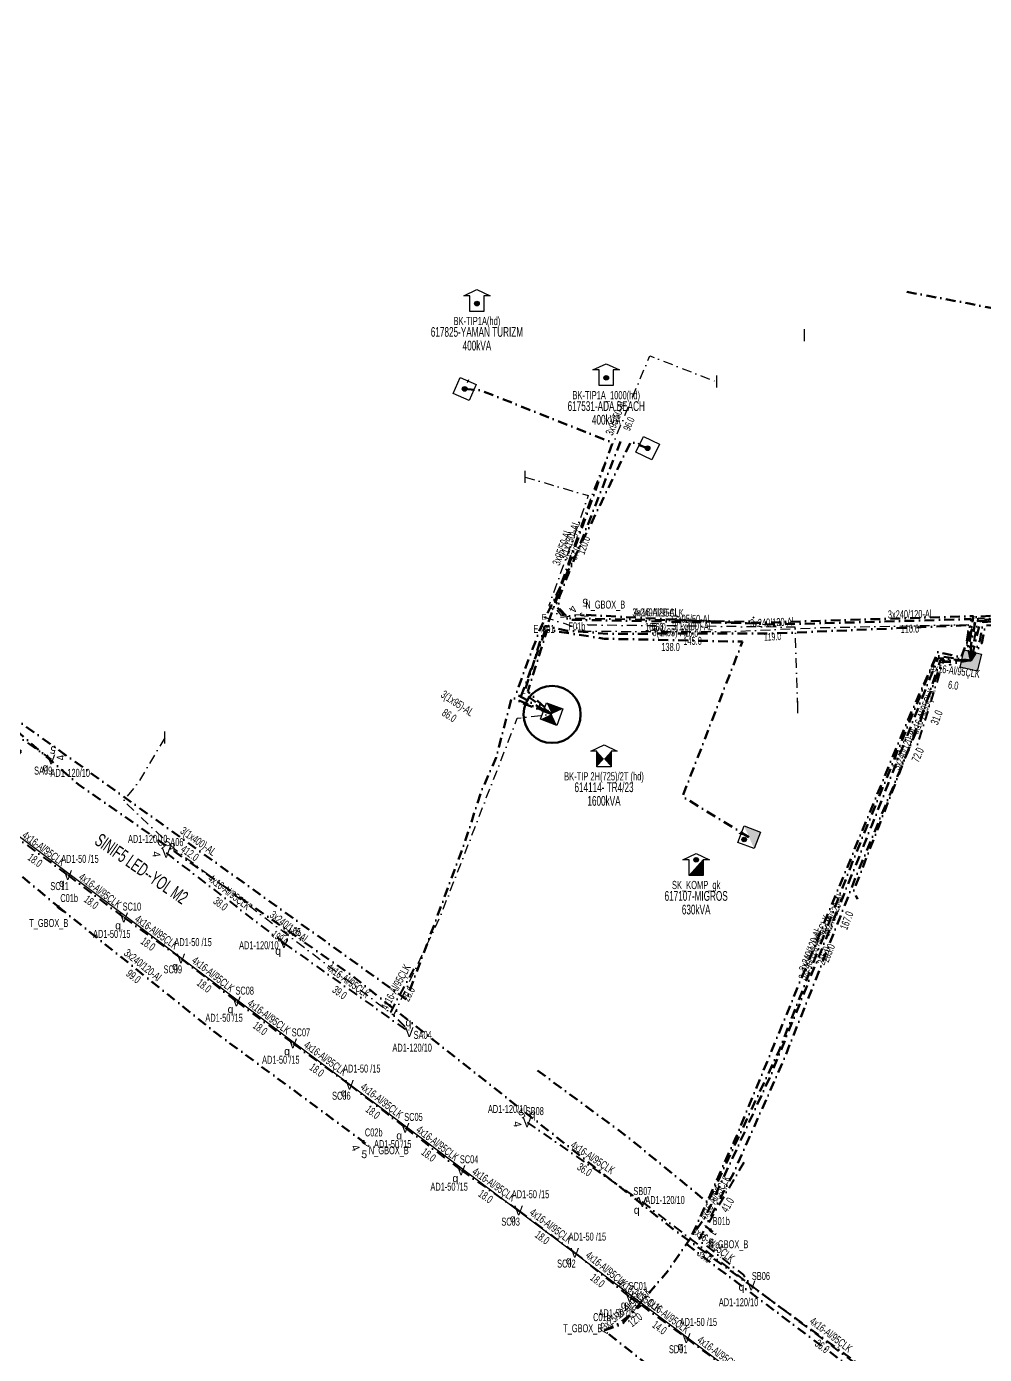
# Model space of a CAD drawing. Header units: millimetres. Extents: x 407682 to 413427, y 4045444 to 4048063.
# Drawn here: x 407904.4 to 408149.8, y 4047451.3 to 4047791.6 of the extents above; entities that cross this region are included whole.
import ezdxf
from ezdxf.enums import TextEntityAlignment as Align

# ---------------------------------------------------------------- set-up
doc = ezdxf.new("R2010")
doc.units = ezdxf.units.MM
doc.linetypes.add('DASHDOT', pattern=[5, 2.5, -1.25, 0, -1.25])
for name, color, linetype, lineweight in [('DIREK_AYD_YENI', 152, 'Continuous', 25), ('DIREK_BOX_YENI', 5, 'Continuous', 25), ('HAT_ABH_YERALTI_YENI', 6, 'DASHDOT', 80), ('HAT_ABONE_YERALTI_YENI', 30, 'DASHDOT', 30), ('HAT_AYD_YERALTI_YENI', 4, 'DASHDOT', 40), ('HAT_BOX_YERALTI_YENI', 5, 'DASHDOT', 50), ('HAT_OG_YERALTI_YENI', 1, 'DASHDOT', 70), ('KOFRE_ABONE_YENI', 6, 'Continuous', 25), ('KULLANICI', 1, 'Continuous', 25), ('NODE_ABONE_YENI', 5, 'Continuous', 25), ('TRAFO_TADILAT_BYSK', 5, 'Continuous', 30), ('TRAFO_YENI', 5, 'Continuous', 30)]:
    doc.layers.add(name, color=color, linetype=linetype, lineweight=lineweight)
doc.layers.add('GER_DUS_NOD_ISIM', color=5, linetype='Continuous')
doc.styles.add('Direk', font='B_CAD')
doc.styles.get("Standard").update_dxf_attribs({"font": 'Arial'})

# ---------------------------------------------------------------- blocks, each defined once
blk = doc.blocks.new('GERDEGMODDONBINA_KARE')
at = {"layer": 'TRAFO_TADILAT_BYSK', "linetype": 'Continuous'}
blk.add_hatch(color=256, dxfattribs=at).paths.add_polyline_path([(2.247501, 2.221484), (-2.252499, -2.278516), (2.247501, -2.278516)])
for p, q in [((-2.252499, -2.278516), (-2.252499, 2.221484)), ((-2.252499, 2.221484), (2.247501, 2.221484)), ((-0.002499, 1.771484), (-0.002499, 2.671484)), ((2.247501, 2.221484), (2.247501, -2.278516)), ((2.247501, -2.278516), (-2.252499, -2.278516))]:
    blk.add_line(p, q, dxfattribs=at)
blk.add_circle((-0.982664, 0.951648), 0.592516, dxfattribs=at)
for points in [[(-1.575179, 0.951648), (-1.563794, 0.836054), (-1.563794, 1.067242)], [(-1.563794, 1.067242), (-1.530077, 0.724903), (-1.530077, 1.178394)], [(-1.563794, 0.836054), (-1.563794, 1.067242), (-1.530077, 0.724903)], [(-1.530077, 1.178394), (-1.475323, 0.622464), (-1.475323, 1.280832)], [(-1.530077, 0.724903), (-1.530077, 1.178394), (-1.475323, 0.622464)], [(-1.475323, 1.280832), (-1.401636, 0.532677), (-1.401636, 1.37062)], [(-1.475323, 0.622464), (-1.475323, 1.280832), (-1.401636, 0.532677)], [(-1.401636, 1.37062), (-1.311848, 0.45899), (-1.311848, 1.444307)], [(-1.401636, 0.532677), (-1.401636, 1.37062), (-1.311848, 0.45899)], [(-1.311848, 1.444307), (-1.20941, 0.404235), (-1.20941, 1.499061)], [(-1.311848, 0.45899), (-1.311848, 1.444307), (-1.20941, 0.404235)], [(-1.20941, 1.499061), (-1.098258, 0.370518), (-1.098258, 1.532779)], [(-1.20941, 0.404235), (-1.20941, 1.499061), (-1.098258, 0.370518)], [(-1.098258, 1.532779), (-0.982664, 0.359133), (-0.982664, 1.544164)], [(-1.098258, 0.370518), (-1.098258, 1.532779), (-0.982664, 0.359133)], [(-0.982664, 0.359133), (-0.982664, 1.544164), (-0.86707, 0.370518)], [(-0.982664, 1.544164), (-0.86707, 0.370518), (-0.86707, 1.532779)], [(-0.86707, 0.370518), (-0.86707, 1.532779), (-0.755918, 0.404235)], [(-0.86707, 1.532779), (-0.755918, 0.404235), (-0.755918, 1.499061)], [(-0.755918, 0.404235), (-0.755918, 1.499061), (-0.65348, 0.45899)], [(-0.755918, 1.499061), (-0.65348, 0.45899), (-0.65348, 1.444307)], [(-0.65348, 0.45899), (-0.65348, 1.444307), (-0.563692, 0.532677)], [(-0.65348, 1.444307), (-0.563692, 0.532677), (-0.563692, 1.37062)], [(-0.563692, 0.532677), (-0.563692, 1.37062), (-0.490005, 0.622464)], [(-0.563692, 1.37062), (-0.490005, 0.622464), (-0.490005, 1.280832)], [(-0.490005, 0.622464), (-0.490005, 1.280832), (-0.435251, 0.724903)], [(-0.490005, 1.280832), (-0.435251, 0.724903), (-0.435251, 1.178394)], [(-0.435251, 0.724903), (-0.435251, 1.178394), (-0.401533, 0.836054)], [(-0.435251, 1.178394), (-0.401533, 0.836054), (-0.401533, 1.067242)], [(-0.401533, 0.836054), (-0.401533, 1.067242), (-0.390148, 0.951648)]]:
    blk.add_solid(points, dxfattribs=at)
blk = doc.blocks.new('GERDEGMODDONKSIZ')
at = {"layer": 'TRAFO_TADILAT_BYSK', "linetype": 'Continuous'}
blk.add_hatch(color=256, dxfattribs=at).paths.add_polyline_path([(-1.8, -2), (1.8, -2), (1.8, 2)])
for p, q in [((-3.4, 2), (0, 3.6)), ((0, 3.6), (3.4, 2)), ((-1.8, 2), (-3.4, 2)), ((-1.8, -2), (-1.8, 2)), ((-1.8, -2), (1.8, 2)), ((1.8, 2), (1.8, -2)), ((3.4, 2), (1.8, 2)), ((1.8, -2), (-1.8, -2))]:
    blk.add_line(p, q, dxfattribs=at)
blk.add_circle((0, 2), 0.592516, dxfattribs=at)
for points in [[(-0.592516, 2), (-0.581131, 1.884406), (-0.581131, 2.115594)], [(-0.581131, 2.115594), (-0.547413, 1.773254), (-0.547413, 2.226746)], [(-0.581131, 1.884406), (-0.581131, 2.115594), (-0.547413, 1.773254)], [(-0.547413, 2.226746), (-0.492659, 1.670816), (-0.492659, 2.329184)], [(-0.547413, 1.773254), (-0.547413, 2.226746), (-0.492659, 1.670816)], [(-0.492659, 2.329184), (-0.418972, 1.581028), (-0.418972, 2.418972)], [(-0.492659, 1.670816), (-0.492659, 2.329184), (-0.418972, 1.581028)], [(-0.418972, 2.418972), (-0.329184, 1.507341), (-0.329184, 2.492659)], [(-0.418972, 1.581028), (-0.418972, 2.418972), (-0.329184, 1.507341)], [(-0.329184, 2.492659), (-0.226746, 1.452587), (-0.226746, 2.547413)], [(-0.329184, 1.507341), (-0.329184, 2.492659), (-0.226746, 1.452587)], [(-0.226746, 2.547413), (-0.115594, 1.418869), (-0.115594, 2.581131)], [(-0.226746, 1.452587), (-0.226746, 2.547413), (-0.115594, 1.418869)], [(-0.115594, 2.581131), (0, 1.407484), (0, 2.592516)], [(-0.115594, 1.418869), (-0.115594, 2.581131), (0, 1.407484)], [(0, 1.407484), (0, 2.592516), (0.115594, 1.418869)], [(0, 2.592516), (0.115594, 1.418869), (0.115594, 2.581131)], [(0.115594, 1.418869), (0.115594, 2.581131), (0.226746, 1.452587)], [(0.115594, 2.581131), (0.226746, 1.452587), (0.226746, 2.547413)], [(0.226746, 1.452587), (0.226746, 2.547413), (0.329184, 1.507341)], [(0.226746, 2.547413), (0.329184, 1.507341), (0.329184, 2.492659)], [(0.329184, 1.507341), (0.329184, 2.492659), (0.418972, 1.581028)], [(0.329184, 2.492659), (0.418972, 1.581028), (0.418972, 2.418972)], [(0.418972, 1.581028), (0.418972, 2.418972), (0.492659, 1.670816)], [(0.418972, 2.418972), (0.492659, 1.670816), (0.492659, 2.329184)], [(0.492659, 1.670816), (0.492659, 2.329184), (0.547413, 1.773254)], [(0.492659, 2.329184), (0.547413, 1.773254), (0.547413, 2.226746)], [(0.547413, 1.773254), (0.547413, 2.226746), (0.581131, 1.884406)], [(0.547413, 2.226746), (0.581131, 1.884406), (0.581131, 2.115594)], [(0.581131, 1.884406), (0.581131, 2.115594), (0.592516, 2)]]:
    blk.add_solid(points, dxfattribs=at)
blk = doc.blocks.new('GERDEGBINA_KARE')
at = {"layer": 'TRAFO_TADILAT_BYSK', "linetype": 'Continuous'}
for p, q in [((-2.25, -2.25), (-2.25, 2.25)), ((-2.25, 2.25), (2.25, 2.25)), ((0, 1.8), (0, 2.7)), ((2.25, 2.25), (2.25, -2.25)), ((2.25, -2.25), (-2.25, -2.25))]:
    blk.add_line(p, q, dxfattribs=at)
blk.add_circle((0, 0), 0.592516, dxfattribs=at)
for points in [[(-0.592516, 0), (-0.581131, -0.115594), (-0.581131, 0.115594)], [(-0.581131, 0.115594), (-0.547413, -0.226746), (-0.547413, 0.226746)], [(-0.581131, -0.115594), (-0.581131, 0.115594), (-0.547413, -0.226746)], [(-0.547413, 0.226746), (-0.492659, -0.329184), (-0.492659, 0.329184)], [(-0.547413, -0.226746), (-0.547413, 0.226746), (-0.492659, -0.329184)], [(-0.492659, 0.329184), (-0.418972, -0.418972), (-0.418972, 0.418972)], [(-0.492659, -0.329184), (-0.492659, 0.329184), (-0.418972, -0.418972)], [(-0.418972, 0.418972), (-0.329184, -0.492659), (-0.329184, 0.492659)], [(-0.418972, -0.418972), (-0.418972, 0.418972), (-0.329184, -0.492659)], [(-0.329184, 0.492659), (-0.226746, -0.547413), (-0.226746, 0.547413)], [(-0.329184, -0.492659), (-0.329184, 0.492659), (-0.226746, -0.547413)], [(-0.226746, 0.547413), (-0.115594, -0.581131), (-0.115594, 0.581131)], [(-0.226746, -0.547413), (-0.226746, 0.547413), (-0.115594, -0.581131)], [(-0.115594, 0.581131), (0, -0.592516), (0, 0.592516)], [(-0.115594, -0.581131), (-0.115594, 0.581131), (0, -0.592516)], [(0, -0.592516), (0, 0.592516), (0.115594, -0.581131)], [(0, 0.592516), (0.115594, -0.581131), (0.115594, 0.581131)], [(0.115594, -0.581131), (0.115594, 0.581131), (0.226746, -0.547413)], [(0.115594, 0.581131), (0.226746, -0.547413), (0.226746, 0.547413)], [(0.226746, -0.547413), (0.226746, 0.547413), (0.329184, -0.492659)], [(0.226746, 0.547413), (0.329184, -0.492659), (0.329184, 0.492659)], [(0.329184, -0.492659), (0.329184, 0.492659), (0.418972, -0.418972)], [(0.329184, 0.492659), (0.418972, -0.418972), (0.418972, 0.418972)], [(0.418972, -0.418972), (0.418972, 0.418972), (0.492659, -0.329184)], [(0.418972, 0.418972), (0.492659, -0.329184), (0.492659, 0.329184)], [(0.492659, -0.329184), (0.492659, 0.329184), (0.547413, -0.226746)], [(0.492659, 0.329184), (0.547413, -0.226746), (0.547413, 0.226746)], [(0.547413, -0.226746), (0.547413, 0.226746), (0.581131, -0.115594)], [(0.547413, 0.226746), (0.581131, -0.115594), (0.581131, 0.115594)], [(0.581131, -0.115594), (0.581131, 0.115594), (0.592516, 0)]]:
    blk.add_solid(points, dxfattribs=at)
blk = doc.blocks.new('GERDEGMBK')
at = {"layer": 'TRAFO_TADILAT_BYSK', "linetype": 'Continuous'}
for p, q in [((-3.4, 2), (0, 3.6)), ((0, 3.6), (3.4, 2)), ((-1.8, 2), (-3.4, 2)), ((-1.8, -2), (-1.8, 2)), ((1.8, 2), (1.8, -2)), ((3.4, 2), (1.8, 2)), ((1.8, -2), (-1.8, -2))]:
    blk.add_line(p, q, dxfattribs=at)
blk.add_circle((0, 0), 0.592516, dxfattribs=at)
for points in [[(-0.592516, 0), (-0.581131, -0.115594), (-0.581131, 0.115594)], [(-0.581131, 0.115594), (-0.547413, -0.226746), (-0.547413, 0.226746)], [(-0.581131, -0.115594), (-0.581131, 0.115594), (-0.547413, -0.226746)], [(-0.547413, 0.226746), (-0.492659, -0.329184), (-0.492659, 0.329184)], [(-0.547413, -0.226746), (-0.547413, 0.226746), (-0.492659, -0.329184)], [(-0.492659, 0.329184), (-0.418972, -0.418972), (-0.418972, 0.418972)], [(-0.492659, -0.329184), (-0.492659, 0.329184), (-0.418972, -0.418972)], [(-0.418972, 0.418972), (-0.329184, -0.492659), (-0.329184, 0.492659)], [(-0.418972, -0.418972), (-0.418972, 0.418972), (-0.329184, -0.492659)], [(-0.329184, 0.492659), (-0.226746, -0.547413), (-0.226746, 0.547413)], [(-0.329184, -0.492659), (-0.329184, 0.492659), (-0.226746, -0.547413)], [(-0.226746, 0.547413), (-0.115594, -0.581131), (-0.115594, 0.581131)], [(-0.226746, -0.547413), (-0.226746, 0.547413), (-0.115594, -0.581131)], [(-0.115594, 0.581131), (0, -0.592516), (0, 0.592516)], [(-0.115594, -0.581131), (-0.115594, 0.581131), (0, -0.592516)], [(0, -0.592516), (0, 0.592516), (0.115594, -0.581131)], [(0, 0.592516), (0.115594, -0.581131), (0.115594, 0.581131)], [(0.115594, -0.581131), (0.115594, 0.581131), (0.226746, -0.547413)], [(0.115594, 0.581131), (0.226746, -0.547413), (0.226746, 0.547413)], [(0.226746, -0.547413), (0.226746, 0.547413), (0.329184, -0.492659)], [(0.226746, 0.547413), (0.329184, -0.492659), (0.329184, 0.492659)], [(0.329184, -0.492659), (0.329184, 0.492659), (0.418972, -0.418972)], [(0.329184, 0.492659), (0.418972, -0.418972), (0.418972, 0.418972)], [(0.418972, -0.418972), (0.418972, 0.418972), (0.492659, -0.329184)], [(0.418972, 0.418972), (0.492659, -0.329184), (0.492659, 0.329184)], [(0.492659, -0.329184), (0.492659, 0.329184), (0.547413, -0.226746)], [(0.492659, 0.329184), (0.547413, -0.226746), (0.547413, 0.226746)], [(0.547413, -0.226746), (0.547413, 0.226746), (0.581131, -0.115594)], [(0.547413, 0.226746), (0.581131, -0.115594), (0.581131, 0.115594)], [(0.581131, -0.115594), (0.581131, 0.115594), (0.592516, 0)]]:
    blk.add_solid(points, dxfattribs=at)
blk = doc.blocks.new('YIKYENYAP_BINA_KARE')
at = {"layer": 'TRAFO_TADILAT_BYSK', "linetype": 'Continuous'}
for p, q in [((-2.25, -2.25), (-2.25, 2.25)), ((-2.25, 2.25), (2.25, 2.25)), ((0, 1.8), (0, 2.7)), ((2.25, 2.25), (2.25, -2.25)), ((2.25, -2.25), (-2.25, -2.25))]:
    blk.add_line(p, q, dxfattribs=at)
for points in [[(-2.25, -2.25), (-2.25, 2.25), (0, 0)], [(0, 0), (2.25, -2.25), (2.25, 2.25)]]:
    blk.add_solid(points, dxfattribs=at)
blk = doc.blocks.new('YIKYENYAPBETKOSK')
at = {"layer": 'TRAFO_TADILAT_BYSK', "linetype": 'Continuous'}
for p, q in [((-3.4, 2), (0, 3.6)), ((0, 3.6), (3.4, 2)), ((-1.8, 2), (-3.4, 2)), ((-1.8, -2), (-1.8, 2)), ((1.8, 2), (1.8, -2)), ((3.4, 2), (1.8, 2)), ((1.8, -2), (-1.8, -2))]:
    blk.add_line(p, q, dxfattribs=at)
for points in [[(-1.8, -2), (-1.8, 2), (0, 0)], [(0, 0), (1.8, -2), (1.8, 2)]]:
    blk.add_solid(points, dxfattribs=at)
blk = doc.blocks.new('YENI_BINA_KARE')
blk.add_hatch(color=5).paths.add_polyline_path([(-2.25, -2.25), (2.25, -2.25), (2.25, 2.25), (-2.25, 2.25)])
at = {"layer": 'TRAFO_TADILAT_BYSK', "linetype": 'Continuous'}
for p, q in [((-2.25, -2.25), (-2.25, 2.25)), ((-2.25, 2.25), (2.25, 2.25)), ((0, 1.8), (0, 2.7)), ((2.25, 2.25), (2.25, -2.25)), ((2.25, -2.25), (-2.25, -2.25))]:
    blk.add_line(p, q, dxfattribs=at)

msp = doc.modelspace()

# ---------------------------------------------------------------- linework, layer by layer
at = {"layer": 'HAT_ABH_YERALTI_YENI', "flags": 128}
for points in [[(408243.52273, 4047791.588248), (408239.681472, 4047790.66772), (408235.684805, 4047786.869235), (408234.423441, 4047764.422665), (408218.508803, 4047726.138861), (408212.44129, 4047707.069534), (408208.808217, 4047695.056639), (408203.020899, 4047649.209164), (408199.53431, 4047642.365589), (408169.771554, 4047640.155977), (408147.400101, 4047639.225326), (408143.802501, 4047629.948422), (408137.884515, 4047631.314111), (408130.239446, 4047614.062252), (408086.038845, 4047506.732007), (408077.76162, 4047488.250647), (408073.752285, 4047479.440702), (408079.205588, 4047475.189702), (408115.7353, 4047447.758945), (408160.455425, 4047415.786291), (408198.832732, 4047386.60928), (408235.206073, 4047360.612466), (408279.102221, 4047326.990224), (408320.144404, 4047296.053985), (408366.201399, 4047261.457175), (408387.808041, 4047244.707984), (408407.256151, 4047230.920145), (408445.050743, 4047202.459257), (408454.840486, 4047195.808168), (408460.637304, 4047193.918835), (408473.605001, 4047183.828077), (408507.340634, 4047156.360528), (408532.548882, 4047133.418672), (408563.516014, 4047110.767141), (408593.63999, 4047088.340801), (408621.871794, 4047066.915342), (408661.761989, 4047038.070413), (408700.088691, 4047010.39685), (408713.92904, 4047000.513866), (408725.539852, 4046991.694115), (408783.313623, 4046949.669216), (408839.029488, 4046910.308518), (408874.936976, 4046882.816543), (408889.471647, 4046873.051699), (408912.112729, 4046862.580198), (408967.838437, 4046833.162257), (409016.957272, 4046811.580018), (409045.164288, 4046801.108518), (409149.220473, 4046761.063081), (409203.273317, 4046740.659262), (409234.178395, 4046728.885899), (409285.283627, 4046709.116624), (409339.397301, 4046689.972246), (409397.931876, 4046669.374152), (409483.755699, 4046637.847306), (409507.351481, 4046632.904946), (409537.16507, 4046623.65795), (409527.599213, 4046592.887775), (409524.347, 4046588.662)], [(408146.271, 4047629.108), (408149.102394, 4047633.587363), (408149.763, 4047636.857363), (408150.060273, 4047638.112515), (408166.773446, 4047639.120476), (408199.541948, 4047641.128959), (408201.268374, 4047643.092547), (408204.050333, 4047647.03787), (408205.710257, 4047659.805722), (408210.935326, 4047698.539678), (408219.508741, 4047724.361455), (408235.485473, 4047764.938476), (408235.868284, 4047781.207909), (408236.633904, 4047786.758657), (408242.567462, 4047789.438328), (408255.583008, 4047788.672708), (408255.008793, 4047780.059478), (408253.128, 4047778.089)], [(408685.77, 4046972.387), (408698.643252, 4046988.251674), (408702.16382, 4046994.722118), (408708.004989, 4047001.633431), (408670.743288, 4047028.475447), (408593.423623, 4047084.621682), (408528.952519, 4047134.460039), (408458.326292, 4047194.676876), (408395.051086, 4047241.312164), (408326.331756, 4047293.775012), (408216.684856, 4047375.607014), (408160.029522, 4047417.986696), (408139.711135, 4047432.710164), (408070.39761, 4047483.19021), (407987.543434, 4047548.566366), (407917.67292, 4047597.411031), (407891.592654, 4047620.077817), (407879.657061, 4047628.528565), (407836.73121, 4047659.87564), (407778.336293, 4047703.664005), (407769.194802, 4047711.498038), (407755.168303, 4047720.471513), (407761.405, 4047734.718)], [(407761.405, 4047734.718), (407755.941694, 4047720.771063), (407772.250767, 4047710.011606), (407850.721909, 4047650.796779), (407892.922796, 4047620.338941), (408001.719102, 4047542.278453), (408016.745794, 4047582.786693), (408020.749801, 4047595.245552), (408024.702642, 4047604.277918), (408028.693859, 4047619.662244), (408038.931, 4047615.414)], [(408146.271, 4047629.108), (408145.291664, 4047633.93472), (408146.020712, 4047638.205688), (408096.646838, 4047636.107612), (408053.382492, 4047635.994355), (408042.962807, 4047636.787157), (408037.186677, 4047638.032989), (408031.863577, 4047620.704599), (408038.931, 4047615.414)]]:
    msp.add_lwpolyline(points, dxfattribs=at)
at = {"layer": 'HAT_ABONE_YERALTI_YENI', "flags": 128}
for points in [[(408047.277006, 4047640.837654), (408041.449319, 4047640.641879), (408039.33573, 4047643.219427), (408045.327439, 4047660.367562), (408050.037125, 4047673.730057), (408064.052947, 4047707.24121), (408081.161278, 4047700.551468)], [(408032.118303, 4047676.156778), (408048.314118, 4047671.399965), (408038.234205, 4047643.19886), (408041.178899, 4047640.254166), (408047.277006, 4047640.837654)], [(408036.96205, 4047640.28195), (408042.076367, 4047638.685633), (408047.739239, 4047636.646999), (408083.641851, 4047636.533742), (408107.199401, 4047637.553059), (408145.621546, 4047638.336049), (408145.316651, 4047632.924161), (408146.271, 4047629.108)], [(408101.950175, 4047617.081679), (408101.300809, 4047637.666445), (408048.183065, 4047638.232732), (408047.277006, 4047640.837654)], [(407939.779, 4047609.322), (407933.331849, 4047598.342773), (407929.267545, 4047593.157095), (407942.371432, 4047580.789381), (407998.467847, 4047538.238557), (408010.393857, 4047563.562923), (408030.123304, 4047614.358889), (408038.931, 4047615.414)]]:
    msp.add_lwpolyline(points, dxfattribs=at)
at = {"layer": 'HAT_AYD_YERALTI_YENI', "flags": 128}
for points in [[(408041.019212, 4047647.472281), (408040.709866, 4047642.639938), (408043.338965, 4047640.010839), (408089.373968, 4047639.134473), (408090.840099, 4047640.323606)], [(408146.271, 4047629.108), (408147.054914, 4047633.706574), (408148.220426, 4047640.003415), (408160.366748, 4047639.606146), (408197.470542, 4047643.265343), (408200.357396, 4047643.6262), (408202.058577, 4047637.130779), (408202.879153, 4047634.634692)], [(408146.271, 4047629.108), (408139.247857, 4047628.891415), (408132.216422, 4047606.339904)], [(408146.271, 4047629.108), (408141.85663, 4047628.433929), (408140.749771, 4047627.911207)], [(407879.554594, 4047625.633291), (407910.659976, 4047603.805436)], [(407900.451046, 4047584.809827), (407914.949021, 4047574.141709)], [(407940.148048, 4047579.837675), (407970.325694, 4047556.744176)], [(407914.949021, 4047574.141709), (407929.304005, 4047563.281948)], [(407929.304005, 4047563.281948), (407943.943685, 4047552.809137)], [(407970.325694, 4047556.744176), (408002.451452, 4047533.92399)], [(407943.943685, 4047552.809137), (407958.161059, 4047541.76983)], [(408003.594706, 4047550.104108), (407997.607111, 4047539.070963), (408002.573014, 4047534.105059), (408002.451452, 4047533.92399)], [(407958.161059, 4047541.76983), (407972.609993, 4047531.035385)], [(407972.609993, 4047531.035385), (407987.140901, 4047520.41217)], [(407987.140901, 4047520.41217), (408001.388946, 4047509.412478)], [(408001.388946, 4047509.412478), (408015.710649, 4047498.508863)], [(408032.608482, 4047510.803576), (408062.163, 4047490.387)], [(408015.710649, 4047498.508863), (408030.461384, 4047488.193059)], [(408088.127, 4047500.525), (408076.555227, 4047480.67918), (408088.074729, 4047471.704557), (408090.034656, 4047468.980141)], [(408062.163, 4047490.387), (408090.034656, 4047468.980141)], [(408030.461384, 4047488.193059), (408044.844637, 4047477.370766)], [(408044.844637, 4047477.370766), (408058.860805, 4047466.077093)], [(408090.034656, 4047468.980141), (408119.154671, 4047447.178269)], [(408058.860805, 4047466.077093), (408061.92826, 4047463.93908)], [(408061.92826, 4047463.93908), (408073.412602, 4047455.48251)], [(408073.412602, 4047455.48251), (408087.8792, 4047444.771883)]]:
    msp.add_lwpolyline(points, dxfattribs=at)
at = {"layer": 'HAT_BOX_YERALTI_YENI', "flags": 128}
for points in [[(407913.096, 4047565.567), (407887.221424, 4047587.118036), (407902.975536, 4047605.816841), (407883.540557, 4047621.570952), (407756.907421, 4047716.248068), (407752.618382, 4047720.336059), (407761.405, 4047734.718)], [(408129.920067, 4047723.598228), (408145.856082, 4047720.611988), (408176.039193, 4047714.575366), (408189.879253, 4047705.741285), (408194.001824, 4047700.735306), (408198.566099, 4047666.576859), (408200.265634, 4047650.481996), (408197.791188, 4047643.780371), (408189.903892, 4047642.800903), (408171.354731, 4047640.898096), (408148.855651, 4047639.520371), (408147.432807, 4047633.701956), (408146.271, 4047629.108)], [(408056.58, 4047685.24), (408039.950418, 4047643.135175), (408043.189581, 4047639.601542), (408089.048652, 4047638.725334), (408147.004257, 4047640.520018), (408145.95372, 4047633.845678), (408146.271, 4047629.108)], [(408191.94, 4047644.54), (408165.652911, 4047641.466805), (408147.695534, 4047640.359821), (408146.39973, 4047633.474273), (408146.271, 4047629.108)], [(408201.496475, 4047634.334755), (408200.222486, 4047641.781396), (408190.369848, 4047641.781396), (408172.419795, 4047640.1357), (408149.475308, 4047638.994491), (408148.584462, 4047634.206711), (408146.271, 4047629.108)], [(408146.271, 4047629.108), (408145.545941, 4047633.932687), (408146.511277, 4047639.76546), (408119.17396, 4047638.978027), (408095.769826, 4047638.359415), (408047.277006, 4047640.837654)], [(408035.32, 4047524.08), (408058.324241, 4047507.102722), (408078.937097, 4047490.227361), (408097.171546, 4047529.187924), (408116.642865, 4047579.160022), (408137.491902, 4047630.348031), (408146.271, 4047629.108)], [(408052.409, 4047457.445), (408057.116492, 4047459.223605), (408068.600797, 4047472.621961), (408078.318286, 4047486.609256), (408095.10304, 4047522.976223), (408120.91583, 4047586.831691), (408137.863248, 4047629.74215), (408146.271, 4047629.108)], [(408052.409, 4047457.445), (408057.116492, 4047459.223605), (408068.600797, 4047472.621961), (408078.318286, 4047486.609256), (408095.10304, 4047522.976223), (408120.91583, 4047586.831691), (408137.863248, 4047629.74215), (408146.271, 4047629.108)], [(408080.176512, 4047482.774822), (408078.372228, 4047484.218249), (408085.383158, 4047497.518395), (408098.191871, 4047526.333076), (408108.357037, 4047551.977079), (408117.133946, 4047574.422097), (408127.800231, 4047600.122668), (408133.169468, 4047612.965903), (408138.469129, 4047629.194902), (408146.271, 4047629.108)], [(408146.271, 4047629.108), (408138.916485, 4047628.691496), (408122.635837, 4047586.453047), (408116.33631, 4047570.235116), (408117.24091, 4047568.002779)], [(407991.249, 4047505.406), (407952.862527, 4047533.744693), (407913.096, 4047565.567)], [(408052.409, 4047457.445), (408056.284375, 4047459.346851), (408061.92826, 4047463.93908)], [(408052.409, 4047457.445), (408056.284375, 4047459.346851), (408061.92826, 4047463.93908)], [(408147.455, 4047382.135), (408052.409, 4047457.445)]]:
    msp.add_lwpolyline(points, dxfattribs=at)
at = {"layer": 'HAT_OG_YERALTI_YENI', "flags": 128}
for points in [[(408016.622, 4047698.727), (408020.8705, 4047698.334674), (408054.510248, 4047684.95813), (408036.167757, 4047633.711973), (408030.536427, 4047618.5507), (408038.931, 4047615.414)], [(408063.502, 4047683.533), (408059.197003, 4047685.228507), (408036.123626, 4047637.628327), (408032.301722, 4047627.491863), (408029.789927, 4047620.521632), (408038.931, 4047615.414)], [(408089.474, 4047583.853), (408072.444011, 4047594.279103), (408087.805687, 4047633.976119), (408052.428995, 4047634.730822), (408037.806629, 4047636.99493), (408032.806724, 4047621.24051), (408038.931, 4047615.414)]]:
    msp.add_lwpolyline(points, dxfattribs=at)
at = {"layer": 'KULLANICI', "flags": 128}
msp.add_lwpolyline([(407821.205471, 4047645.030954), (408281.619927, 4047299.684279), (408518.444992, 4047120.811422), (408700.928391, 4046983.363794)], dxfattribs=at)
msp.add_lwpolyline([(407821.205471, 4047645.030954), (408281.619927, 4047299.684279), (408518.444992, 4047120.811422), (408700.928391, 4046983.363794)], dxfattribs=at)
at = {"layer": 'KULLANICI', "color": 2, "linetype": 'Continuous', "lineweight": 50}
msp.add_circle((408039.029299, 4047615.333096), 7.320386, dxfattribs=at)
msp.add_circle((408039.029299, 4047615.333096), 7.320386, dxfattribs=at)

# ---------------------------------------------------------------- block references
at = {"layer": 'TRAFO_TADILAT_BYSK'}
for name, p in [('GERDEGMBK', (408019.777768, 4047720.596111)), ('GERDEGMBK', (408019.777768, 4047720.596111)), ('GERDEGMBK', (408052.90694, 4047701.585789)), ('GERDEGMBK', (408052.90694, 4047701.585789)), ('YIKYENYAPBETKOSK', (408052.329961, 4047603.924689)), ('YIKYENYAPBETKOSK', (408052.329961, 4047603.924689)), ('GERDEGMODDONKSIZ', (408075.94161, 4047576.073976)), ('GERDEGMODDONKSIZ', (408075.94161, 4047576.073976))]:
    msp.add_blockref(name, p, dxfattribs=at)
for name, p, rotation in [('GERDEGBINA_KARE', (408016.622, 4047698.727), 335.740187), ('GERDEGBINA_KARE', (408016.622, 4047698.727), 335.740187), ('GERDEGBINA_KARE', (408063.502, 4047683.533), 64.163246), ('GERDEGBINA_KARE', (408063.502, 4047683.533), 64.163246), ('YIKYENYAP_BINA_KARE', (408038.931, 4047615.414), 69.750942), ('YIKYENYAP_BINA_KARE', (408038.931, 4047615.414), 69.750942), ('GERDEGMODDONBINA_KARE', (408089.474, 4047583.853), 68.962489), ('GERDEGMODDONBINA_KARE', (408089.474, 4047583.853), 68.962489)]:
    msp.add_blockref(name, p, dxfattribs=dict(at, rotation=rotation))
at = {"layer": 'TRAFO_YENI', "rotation": 345.911768}
msp.add_blockref('YENI_BINA_KARE', (408146.271, 4047629.108), dxfattribs=at)
msp.add_blockref('YENI_BINA_KARE', (408146.271, 4047629.108), dxfattribs=at)

# ---------------------------------------------------------------- texts
at = {"layer": 'DIREK_AYD_YENI', "style": 'Direk'}
for p in [(407910.659976, 4047603.805436), (407940.148048, 4047579.837675), (407914.949021, 4047574.141709), (407929.304005, 4047563.281948), (407970.325694, 4047556.744176), (407943.943685, 4047552.809137), (407958.161059, 4047541.76983), (408002.451452, 4047533.92399), (407972.609993, 4047531.035385), (407987.140901, 4047520.41217), (408001.388946, 4047509.412478), (408032.608482, 4047510.803576), (408015.710649, 4047498.508863), (408030.461384, 4047488.193059), (408062.163, 4047490.387), (408044.844637, 4047477.370766), (408090.034656, 4047468.980141), (408058.860805, 4047466.077093), (408073.412602, 4047455.48251)]:
    msp.add_text('V', height=2.5, dxfattribs=at).set_placement(p, align=Align.MIDDLE_CENTER)
at = {"layer": 'DIREK_AYD_YENI', "color": 32, "style": 'Direk'}
for s, rotation, p in [('5', 167.441171, (407911.20358, 4047606.24562)), ('4', 99.941172, (407913.122439, 4047604.237029)), ('5', 210.074912, (407938.895218, 4047582.001102)), ('4', 277.574912, (407937.669864, 4047579.508119)), ('5', 212.862872, (408031.251906, 4047512.903505)), ('4', 280.362872, (408030.149261, 4047510.353872))]:
    msp.add_text(s, height=2, rotation=rotation, dxfattribs=at).set_placement(p, align=Align.MIDDLE_CENTER)
at = {"layer": 'DIREK_AYD_YENI', "width": 0.53}
for s, p in [('SA09', (407908.649515, 4047600.940467)), ('AD1-120/10', (407915.581655, 4047600.351703)), ('AD1-120/10', (407935.432674, 4047583.446123)), ('SA06', (407942.275081, 4047582.617195)), ('AD1-50 /15', (407918.06635, 4047578.319742)), ('SC11', (407912.855986, 4047571.336499)), ('SC10', (407931.37819, 4047566.101125)), ('AD1-50 /15', (407926.223892, 4047559.09554)), ('SA05', (407972.402974, 4047559.561073)), ('AD1-50 /15', (407947.058689, 4047556.987704)), ('AD1-120/10', (407963.898022, 4047556.172981)), ('SC09', (407941.851826, 4047550.003049)), ('SC08', (407960.278071, 4047544.55699)), ('AD1-50 /15', (407954.996149, 4047537.603057)), ('SC07', (407974.686447, 4047533.852891)), ('SA04', (408005.878065, 4047533.211022)), ('AD1-120/10', (408003.180789, 4047529.937727)), ('AD1-50 /15', (407969.525407, 4047526.849964)), ('AD1-50 /15', (407990.276797, 4047524.585883)), ('SC06', (407985.038494, 4047517.613976)), ('SC05', (408003.518446, 4047512.190108)), ('AD1-120/10', (408027.650896, 4047514.228329)), ('SB08', (408034.597801, 4047513.683265)), ('AD1-50 /15', (407998.199148, 4047505.251841)), ('SC04', (408017.774069, 4047501.335927)), ('AD1-50 /15', (408012.651713, 4047494.317856)), ('AD1-50 /15', (408033.504581, 4047492.387404)), ('SB07', (408062.163424, 4047493.197196)), ('AD1-120/10', (408067.965796, 4047490.906561)), ('SC03', (408028.40598, 4047485.36016)), ('AD1-50 /15', (408048.076368, 4047481.520677)), ('SC02', (408042.694178, 4047474.609331)), ('SB06', (408092.532977, 4047471.431343)), ('SC01', (408060.960735, 4047468.877145)), ('AD1-120/10', (408086.79914, 4047464.713482)), ('AD1-50 /15', (408055.729819, 4047461.902229)), ('AD1-50 /15', (408076.502143, 4047459.666832)), ('SD01', (408071.333635, 4047452.666859))]:
    msp.add_text(s, height=2.05, dxfattribs=at).set_placement(p, align=Align.MIDDLE_CENTER)
at = {"layer": 'DIREK_AYD_YENI', "color": 4, "style": 'Direk'}
for p in [(407909.223933, 4047601.75903), (407941.667357, 4047581.823046), (407913.453996, 4047572.137987), (407927.822445, 4047561.26825), (407968.841922, 4047554.732107), (407942.4495, 4047550.804788), (407956.648907, 4047539.779002), (408002.192566, 4047536.411865), (407971.126811, 4047529.022881), (407985.639182, 4047518.41346), (408034.029424, 4047512.860496), (407999.867874, 4047507.428457), (408014.236777, 4047496.489531), (408060.690657, 4047488.366553), (408028.993239, 4047486.169559), (408043.308595, 4047475.398312), (408087.556907, 4047468.648655), (408057.360855, 4047464.077056), (408071.927626, 4047453.47133)]:
    msp.add_text('q', height=2, dxfattribs=at).set_placement(p, align=Align.MIDDLE_CENTER)
at = {"layer": 'DIREK_BOX_YENI', "color": 32, "style": 'Direk'}
for s, rotation, p in [('5', 175.394645, (408047.501824, 4047643.975159)), ('4', 242.607798, (408044.397463, 4047642.331041)), ('4', 293.563519, (407988.682471, 4047504.286657)), ('5', 353.563519, (407990.935115, 4047502.623649)), ('4', 291.340192, (408077.56849, 4047481.755889)), ('5', 351.340192, (408079.754923, 4047480.006743))]:
    msp.add_text(s, height=2, rotation=rotation, dxfattribs=at).set_placement(p, align=Align.MIDDLE_CENTER)
at = {"layer": 'DIREK_BOX_YENI', "style": 'Direk', "width": 0.8}
for rotation, p in [(266.35551, (408047.277006, 4047640.837654)), (236.358499, (407913.096, 4047565.567)), (238.88476, (407991.249, 4047505.406)), (238.651407, (408080.176512, 4047482.774822)), (241.030771, (408052.409, 4047457.445)), (241.030771, (408052.409, 4047457.445))]:
    msp.add_text('J', height=2.25, rotation=rotation, dxfattribs=at).set_placement(p, align=Align.MIDDLE_CENTER)
at = {"layer": 'DIREK_BOX_YENI', "width": 0.53}
for s, p in [('N_GBOX_B', (408052.65695, 4047643.476555)), ('F01b', (408045.387312, 4047637.89163)), ('C01b', (407915.309495, 4047568.27817)), ('T_GBOX_B', (407910.088073, 4047561.882781)), ('C02b', (407993.327759, 4047508.221805)), ('N_GBOX_B', (407997.204451, 4047503.643645)), ('B01b', (408082.362944, 4047485.507863)), ('N_GBOX_B', (408084.197006, 4047479.558427)), ('C01b', (408051.800822, 4047460.891755)), ('C01b', (408051.800822, 4047460.891755)), ('T_GBOX_B', (408046.879758, 4047458.038445)), ('T_GBOX_B', (408046.879758, 4047458.038445))]:
    msp.add_text(s, height=2.05, dxfattribs=at).set_placement(p, align=Align.MIDDLE_CENTER)
at = {"layer": 'GER_DUS_NOD_ISIM', "width": 0.6}
msp.add_text('E-N01', height=2.1, dxfattribs=at).set_placement((408036.96205, 4047638.28195), align=Align.TOP_CENTER)
at = {"layer": 'HAT_ABH_YERALTI_YENI', "lineweight": 30, "width": 0.53}
for rotation, p in [(360.149989, (408075.01244, 4047636.900981)), (324.34086, (407947.816467, 4047581.999321))]:
    msp.add_text('3(1x400)-AL', height=2.05, rotation=rotation, dxfattribs=at).set_placement(p, align=Align.CENTER)
for s, rotation, p in [('145.0', 360.149989, (408075.016891, 4047635.200986)), ('412.0', 324.34086, (407946.825431, 4047580.618072))]:
    msp.add_text(s, height=2.05, rotation=rotation, dxfattribs=at).set_placement(p, align=Align.TOP_CENTER)
at = {"layer": 'HAT_ABONE_YERALTI_YENI', "lineweight": 30, "width": 0.53}
for s, rotation, p in [('3x95/50-Al', 67.303197, (408056.26086, 4047690.81361)), ('3x95/50-Al', 430.331601, (408042.473753, 4047657.585502)), ('3x95/50-Al', 359.389194, (408074.750999, 4047638.79954)), ('3x240/120-Al', 2.477599, (408095.383881, 4047637.892606)), ('3x240/120-Al', 322.818585, (407970.933329, 4047560.191186))]:
    msp.add_text(s, height=2.05, rotation=rotation, dxfattribs=at).set_placement(p, align=Align.CENTER)
for s, rotation, p in [('96.0', 67.303197, (408057.829211, 4047690.157657)), ('57.0', 430.331601, (408044.074569, 4047657.013323)), ('76.0', 359.389194, (408074.732876, 4047637.099637)), ('119.0', 2.477599, (408095.45737, 4047636.194195)), ('199.0', 322.818585, (407969.90595, 4047558.836752))]:
    msp.add_text(s, height=1.9, rotation=rotation, dxfattribs=at).set_placement(p, align=Align.TOP_CENTER)
at = {"layer": 'HAT_AYD_YERALTI_YENI', "lineweight": 30, "width": 0.53}
for rotation, p in [(358.909395, (408066.372645, 4047640.422502)), (352.373425, (408142.178288, 4047625.517723)), (428.108587, (408135.005103, 4047615.559714)), (323.653063, (407908.203806, 4047580.160395)), (322.891947, (407922.639335, 4047569.389703)), (322.574911, (407955.753436, 4047568.965952)), (324.421146, (407937.118395, 4047558.73686)), (322.171879, (407951.573673, 4047547.960859)), (324.069002, (407986.209244, 4047546.283042)), (421.511688, (407999.853831, 4047544.992968)), (323.390494, (407965.89243, 4047537.084918)), (323.830314, (407980.377099, 4047526.409959)), (322.331355, (407994.784353, 4047515.585148)), (322.716707, (408009.06469, 4047504.636973)), (326.222332, (408048.873881, 4047500.946635)), (325.033302, (408023.573151, 4047494.047523)), (419.754239, (408081.606822, 4047491.030243)), (323.04135, (408038.164063, 4047483.461121)), (322.290279, (408079.745316, 4047478.72754)), (321.13951, (408052.386033, 4047472.385804)), (325.123545, (408060.88057, 4047465.705416)), (323.633685, (408068.174435, 4047460.395251)), (322.648151, (408109.875952, 4047455.581757)), (323.484882, (408081.151681, 4047450.810341))]:
    msp.add_text('4x16-Al/95ÇLK', height=2.05, rotation=rotation, dxfattribs=at).set_placement(p, align=Align.CENTER)
for s, rotation, p in [('56.0', 358.909395, (408066.340288, 4047638.72281)), ('6.0', 352.373425, (408141.952671, 4047623.832761)), ('31.0', 428.108587, (408136.582519, 4047614.925871)), ('18.0', 323.653063, (407907.196261, 4047578.791142)), ('18.0', 322.891947, (407921.613691, 4047568.033954)), ('38.0', 322.574911, (407954.720306, 4047567.615899)), ('18.0', 324.421146, (407936.129296, 4047557.354224)), ('18.0', 322.171879, (407950.531071, 4047546.618107)), ('39.0', 324.069002, (407985.211666, 4047544.906511)), ('20.0', 421.511688, (408001.347985, 4047544.182103)), ('18.0', 323.390494, (407964.878621, 4047535.720297)), ('18.0', 323.830314, (407979.373795, 4047525.037596)), ('18.0', 322.331355, (407993.745494, 4047514.2395)), ('18.0', 322.716707, (408008.034904, 4047503.284368)), ('36.0', 326.222332, (408047.928729, 4047499.533593)), ('18.0', 325.033302, (408022.598881, 4047492.654398)), ('41.0', 419.754239, (408083.075406, 4047490.173936)), ('18.0', 323.04135, (408037.141958, 4047482.102703)), ('35.0', 322.290279, (408078.705492, 4047477.382636)), ('18.0', 321.13951, (408051.319409, 4047471.062055)), ('4.0', 325.123545, (408059.908495, 4047464.310758)), ('14.0', 323.633685, (408067.166427, 4047459.026339)), ('36.0', 322.648151, (408108.844549, 4047454.230385))]:
    msp.add_text(s, height=2.05, rotation=rotation, dxfattribs=at).set_placement(p, align=Align.TOP_CENTER)
at = {"layer": 'HAT_BOX_YERALTI_YENI', "lineweight": 30, "width": 0.53}
msp.add_text('3x240/120-Al', height=2.05, dxfattribs=at).set_placement((408065.201166, 4047640.451542), align=Align.CENTER)
for s, rotation, p in [('3x240/120-Al', 360.899187, (408130.656484, 4047640.00835)), ('3x240/120-Al', 426.56456, (408130.198743, 4047606.037482)), ('3x240/120-Al', 68.642493, (408111.953864, 4047563.509146)), ('3x240/120-Al/95ÇLK', 67.989583, (408107.221387, 4047555.222516)), ('3x240/120-Al/95ÇLK', 67.989583, (408107.221387, 4047555.222516)), ('3x240/120-Al', 68.711933, (408106.115204, 4047554.482572)), ('3x240/120-Al', 321.332211, (407933.510347, 4047550.319511)), ('3x25/16-Al/95ÇLK', 39.134029, (408058.569851, 4047462.302287)), ('3x25/16-Al/95ÇLK', 39.134029, (408058.569851, 4047462.302287))]:
    msp.add_text(s, height=2.05, rotation=rotation, dxfattribs=at).set_placement(p, align=Align.CENTER)
msp.add_text('165.0', height=2.05, dxfattribs=at).set_placement((408065.201166, 4047638.751542), align=Align.TOP_CENTER)
for s, rotation, p in [('110.0', 360.899187, (408130.683163, 4047638.30856)), ('72.0', 426.56456, (408131.758508, 4047605.361366)), ('167.0', 68.642493, (408113.537119, 4047562.89003)), ('216.0', 68.711933, (408107.699207, 4047553.865375)), ('203.0', 67.989583, (408108.797483, 4047554.585398)), ('203.0', 67.989583, (408108.797483, 4047554.585398)), ('99.0', 321.332211, (407932.44818, 4047548.992182)), ('12.0', 39.134029, (408059.642784, 4047460.983645)), ('12.0', 39.134029, (408059.642784, 4047460.983645))]:
    msp.add_text(s, height=2.05, rotation=rotation, dxfattribs=at).set_placement(p, align=Align.TOP_CENTER)
at = {"layer": 'HAT_OG_YERALTI_YENI', "lineweight": 30, "width": 0.53}
for s, rotation, p in [('3(1x150)-AL', 430.306233, (408044.538721, 4047659.621495)), ('3(1x95)-AL', 359.204276, (408069.421612, 4047635.344895)), ('3(1x95)-AL', 326.425565, (408014.212957, 4047617.339106))]:
    msp.add_text(s, height=2.05, rotation=rotation, dxfattribs=at).set_placement(p, align=Align.CENTER)
for s, rotation, p in [('120.0', 430.306233, (408046.139284, 4047659.048607)), ('138.0', 359.204276, (408069.398003, 4047633.645059)), ('86.0', 326.425565, (408013.272823, 4047615.92272))]:
    msp.add_text(s, height=2.05, rotation=rotation, dxfattribs=at).set_placement(p, align=Align.TOP_CENTER)
at = {"layer": 'KOFRE_ABONE_YENI', "style": 'Direk'}
for p in [(408103.68269, 4047712.464945), (408081.161278, 4047700.551468), (408032.118303, 4047676.156778), (408101.950175, 4047617.081679), (407939.779, 4047609.322)]:
    msp.add_text('l', height=3, dxfattribs=at).set_placement(p, align=Align.MIDDLE_CENTER)
at = {"layer": 'KULLANICI', "width": 0.6}
msp.add_text('SINIF5 LED--YOL M2', height=3.4079, rotation=325.1866, dxfattribs=at).set_placement((407932.885769, 4047574.385269), align=Align.CENTER)
msp.add_text('SINIF5 LED--YOL M2', height=3.4079, rotation=325.1866, dxfattribs=at).set_placement((407932.885769, 4047574.385269), align=Align.CENTER)
at = {"layer": 'NODE_ABONE_YENI', "style": 'Direk'}
msp.add_text('E', height=1.4, dxfattribs=at).set_placement((408036.96205, 4047640.28195), align=Align.MIDDLE_CENTER)
at = {"layer": 'TRAFO_TADILAT_BYSK', "width": 0.6}
for s, height, p in [('BK-TIP1A(hd)', 2.1, (408019.777768, 4047715.096111)), ('BK-TIP1A(hd)', 2.1, (408019.777768, 4047715.096111)), ('617825-YAMAN TURIZM', 2.5, (408019.777768, 4047712.096111)), ('617825-YAMAN TURIZM', 2.5, (408019.777768, 4047712.096111)), ('400kVA', 2.5, (408019.777768, 4047708.596111)), ('400kVA', 2.5, (408019.777768, 4047708.596111)), ('BK-TIP1A_1000(hd)', 2.1, (408052.90694, 4047696.085789)), ('BK-TIP1A_1000(hd)', 2.1, (408052.90694, 4047696.085789)), ('617531-ADA BEACH', 2.5, (408052.90694, 4047693.085789)), ('617531-ADA BEACH', 2.5, (408052.90694, 4047693.085789)), ('400kVA', 2.5, (408052.90694, 4047689.585789)), ('400kVA', 2.5, (408052.90694, 4047689.585789)), ('BK-TIP 2H(725)/2T (hd)', 2.1, (408052.329961, 4047598.424689)), ('BK-TIP 2H(725)/2T (hd)', 2.1, (408052.329961, 4047598.424689)), ('614114- TR4/23', 2.5, (408052.329961, 4047595.424689)), ('614114- TR4/23', 2.5, (408052.329961, 4047595.424689)), ('1600kVA', 2.5, (408052.329961, 4047591.924689)), ('1600kVA', 2.5, (408052.329961, 4047591.924689)), ('617107-MIGROS', 2.5, (408075.94161, 4047567.573976)), ('617107-MIGROS', 2.5, (408075.94161, 4047567.573976)), ('SK_KOMP_gk', 2.1, (408075.94161, 4047570.573976)), ('SK_KOMP_gk', 2.1, (408075.94161, 4047570.573976)), ('630kVA', 2.5, (408075.94161, 4047564.073976)), ('630kVA', 2.5, (408075.94161, 4047564.073976))]:
    msp.add_text(s, height=height, dxfattribs=at).set_placement(p, align=Align.CENTER)

doc.saveas('drawing.dxf')
